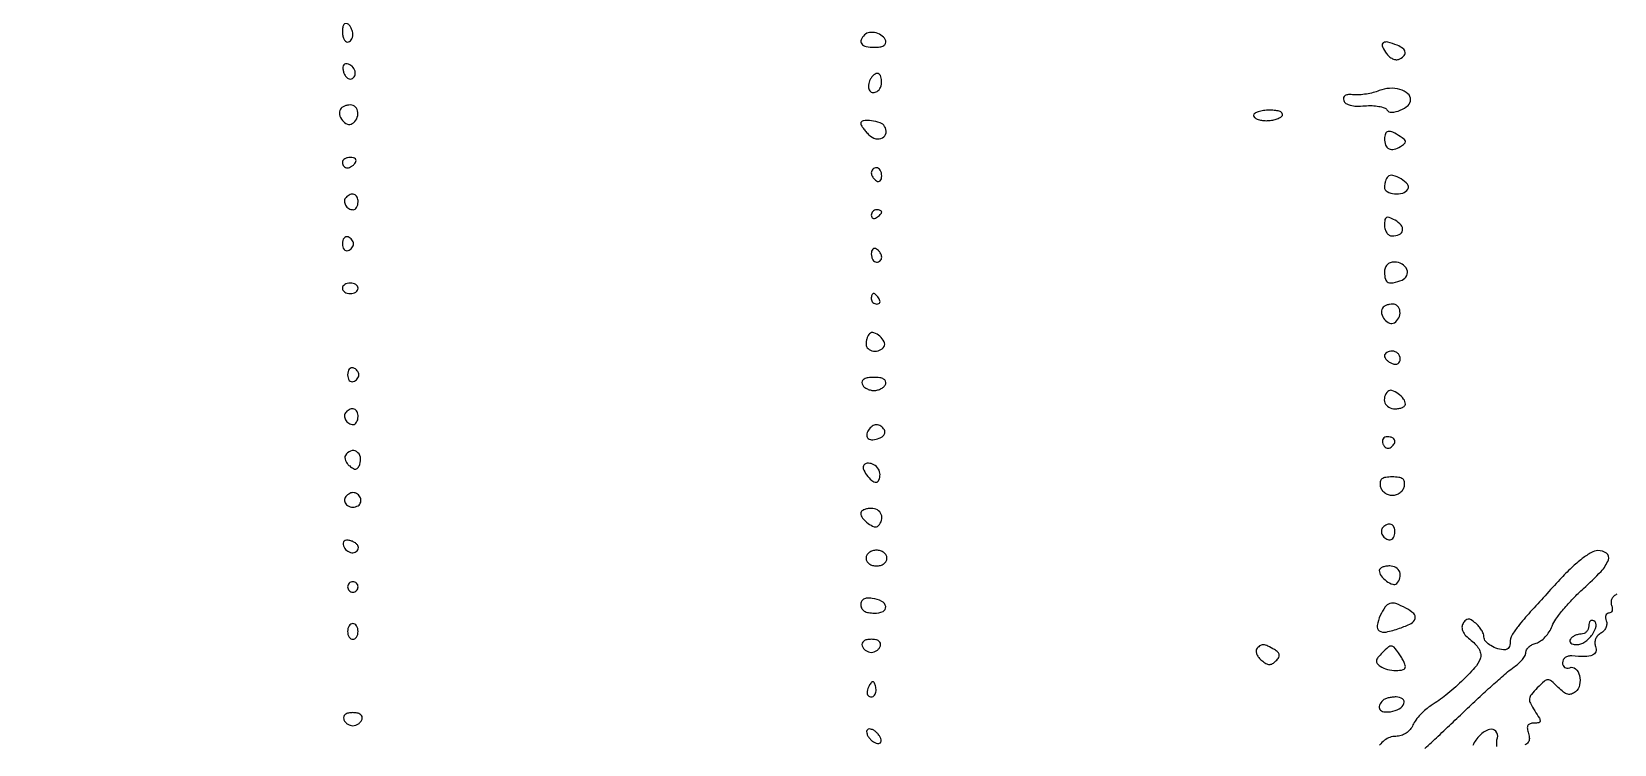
# Model space of a CAD drawing. Extents: x 0 to 4160, y 0 to 3120.
# Drawn here: x 3125.7 to 3427.9, y 1233 to 1369 of the extents above; entities that cross this region are included whole.
import ezdxf

# ---------------------------------------------------------------- set-up
doc = ezdxf.new("R2010")
doc.units = 0

msp = doc.modelspace()

# ---------------------------------------------------------------- linework, layer by layer
for points in [[(4159.499279, 606.274193, 0.000001), (4159.667734, 974.478125, 0.000057), (4159.806661, 1380.08378, 0.000034), (4159.883999, 1862.25)], [(757.647081, 3119.740147, 0.000002), (520.492565, 3119.487217, 0.4139)], [(1964.75, 0.149832, 0.000016), (2717.930904, 0.232101, 0.000028), (3351.473438, 0.357111)], [(3391.686287, 1232.150469, 0.001812), (3394.250082, 1234.522766, 0.001818), (3397.112972, 1237.210666, 0.001958), (3399.886072, 1239.853958, -0.004641), (3402.583238, 1242.397393, -0.005258), (3405.218096, 1244.785312, -0.004811), (3407.496683, 1246.768258, -0.028787), (3408.75, 1247.718968, 0.03562), (3409.611003, 1248.390797, 0.039135), (3410.339063, 1249.158729, 0.042608), (3410.84571, 1249.906723, 0.128244), (3411, 1250.498379, -0.138177), (3411.147551, 1251.022105, -0.072379), (3411.583963, 1251.546867, -0.063131), (3412.227724, 1251.993418, -0.056206), (3412.98796, 1252.2866, 0.093081), (3413.824401, 1252.681817, 0.048106), (3414.694697, 1253.450022, 0.045534), (3415.465062, 1254.441642, 0.051584), (3416.006526, 1255.517163, -0.065444), (3416.726358, 1256.853731, -0.017932), (3418.197687, 1258.747224, -0.017806), (3420.036016, 1260.792934, -0.017707), (3422.018566, 1262.706601, 0.019889), (3425.369314, 1265.969289, 0.099621), (3426.754717, 1268.177312, 0.335693), (3426.391166, 1269.413715, 0.169231), (3424.75, 1269.924603, 0.12313), (3423.509665, 1269.569921, 0.031608), (3421.759827, 1268.406534, 0.027558), (3419.720837, 1266.671457, 0.01674), (3417.5, 1264.413781, 0.001778), (3411.852563, 1258.230548, 0.016324), (3409.4989, 1255.458421, 0.038454), (3408.342205, 1253.747289, 0.130115), (3408, 1252.454545, -0.061251), (3407.931608, 1251.898343, -0.079768), (3407.730275, 1251.427273, -0.097561), (3407.431987, 1251.111925, -0.155917), (3407.081787, 1251, -0.069536), (3405.642736, 1251.201103, -0.067374), (3404.297114, 1251.789541, -0.077367), (3403.327387, 1252.60834, -0.18072), (3403, 1253.484544, 0.095356), (3402.888292, 1254.06496, 0.042118), (3402.536987, 1254.766149, 0.039661), (3402.026883, 1255.468827, 0.042742), (3401.423785, 1256.063253, 0.029193), (3400.555479, 1256.702157, 0.150289), (3399.987801, 1256.863946, 0.196186), (3399.513933, 1256.659027, 0.055461), (3399.008179, 1256.013234, 0.135216), (3398.799018, 1255.298709, 0.115364), (3398.966016, 1254.529342, 0.080327), (3399.540815, 1253.695912, 0.035066), (3400.538892, 1252.790747, -0.04074), (3401.506239, 1251.893266, -0.069706), (3402.128933, 1250.987406, -0.088133), (3402.387871, 1250.110817, -0.120027), (3402.283455, 1249.296288, -0.091895), (3401.217069, 1247.555731, -0.018938), (3398.699611, 1244.963829, -0.020743), (3395.7439, 1242.368244, -0.031091), (3392.943512, 1240.381783, 0.037591), (3391.89555, 1239.617762, 0.028133), (3390.860836, 1238.631635, 0.028728), (3389.987739, 1237.586058, 0.056195), (3389.443512, 1236.648703, -0.071958), (3388.893967, 1235.767135, -0.071876), (3388.116929, 1235.077058, -0.071797), (3387.175499, 1234.634611, -0.071542), (3386.146217, 1234.475731, 0.08241), (3385.017061, 1234.276366, 0.078524), (3383.991846, 1233.721687, 0.067541), (3383.068554, 1232.794436, 0.041463)], [(3428.396246, 1261.598559, 0.087147), (3427.810814, 1261.247425, 0.100703), (3427.41463, 1260.732655, 0.104681), (3427.260604, 1260.120804, 0.101451), (3427.364861, 1259.491571, -0.06333), (3427.504485, 1258.920808, -0.110146), (3427.453138, 1258.438149, -0.151446), (3427.223718, 1258.120836, -0.162454), (3426.861626, 1258, 0.160148), (3426.498884, 1257.880757, 0.151726), (3426.268084, 1257.567144, 0.111256), (3426.2146, 1257.090269, 0.064212), (3426.351478, 1256.526447, -0.110173), (3426.444897, 1255.895298, -0.085882), (3426.277024, 1255.220595, -0.080818), (3425.877541, 1254.606156, -0.08088), (3425.303975, 1254.150237, 0.079565), (3424.697534, 1253.670768, 0.092661), (3424.308849, 1253.048329, 0.095436), (3424.178212, 1252.342915, 0.090049), (3424.314124, 1251.62379, -0.170101), (3424.343125, 1250.638704, -0.225913), (3423.73926, 1249.992978, -0.094368), (3422.2962, 1249.720921, -0.020445), (3419.75, 1249.829767, 0.082499), (3419.081675, 1249.775501, 0.099578), (3418.514062, 1249.505398, 0.110356), (3418.135568, 1249.063552, 0.122736), (3418, 1248.519595, 0.097417), (3418.103349, 1247.994187, 0.147217), (3418.394733, 1247.634429, 0.146391), (3418.837656, 1247.494028, 0.095958), (3419.368578, 1247.587942, -0.286961), (3420.497548, 1247.367895, -0.147701), (3421.248954, 1246.073947, -0.11214), (3421.265873, 1244.290186, -0.167595), (3420.463678, 1242.969855, -0.092488), (3419.721697, 1242.556502, -0.145406), (3418.99778, 1242.531131, -0.101835), (3418.194559, 1242.925815, -0.031436), (3417.178023, 1243.821977, 0.018055), (3415.88579, 1245.024109, 0.185468), (3415.211834, 1245.267389, 0.176933), (3414.531922, 1245.003214, 0.016143), (3413.185151, 1243.740707, 0.025347), (3412.046218, 1242.480049, 0.143848), (3411.699118, 1241.655163, 0.147237), (3411.857526, 1240.783731, 0.02697), (3412.68905, 1239.351818, -0.009619), (3413.586675, 1237.92263, -0.151551), (3413.722232, 1237.37049, -0.347988), (3413.460903, 1237.078373, -0.042829), (3412.547622, 1237, 0.074992), (3411.80222, 1236.887569, 0.196928), (3411.392402, 1236.55051, 0.157167), (3411.283689, 1235.959286, 0.044378), (3411.489427, 1235.033312, -0.067534), (3411.662968, 1234.037088, -0.170439), (3411.448452, 1233.343686, -0.135591), (3410.800409, 1232.836992, -0.037055)], [(3405.482716, 1232.556262, -0.044065), (3405.440862, 1233.433885, -0.065359), (3405.571658, 1234.191529, 0.268314), (3405.285462, 1235.454768, 0.288242), (3404.073643, 1235.780319, 0.118989), (3402.192663, 1234.663809, 0.101736), (3400.897092, 1232.751558, -0.040013)]]:
    msp.add_lwpolyline(points, format="xyb")
for points in [[(3185, 1369.059017, 0.0466), (3185.073608, 1368.270941, 0.066561), (3185.29375, 1367.604836, 0.086673), (3185.618015, 1367.155423, 0.195654), (3186, 1367, 0.142666), (3186.38134, 1367.111069, 0.09965), (3186.70625, 1367.423289, 0.08433), (3186.925146, 1367.890182, 0.067639), (3187, 1368.440983, 0.061875), (3186.925833, 1369.038022, 0.051278), (3186.70625, 1369.640225, 0.053305), (3186.382836, 1370.157656, 0.08825), (3186, 1370.5, 0.202618), (3185.621877, 1370.558599, 0.181468), (3185.29375, 1370.33165, 0.104212), (3185.071541, 1369.804599, 0.047867)], [(3284.701236, 1368.367903, 0.097252), (3284.063501, 1367.418517, 0.273852), (3284.168527, 1366.656637, 0.179207), (3285.00442, 1366.15038, 0.047514), (3286.583333, 1366, 0.036689), (3287.64771, 1366.078206, 0.094403), (3288.373133, 1366.33069, 0.163078), (3288.729924, 1366.733977, 0.182591), (3288.750467, 1367.25, 0.150724), (3288.102725, 1368.156149, 0.095696), (3286.931134, 1368.736875, 0.098008), (3285.652882, 1368.831607, 0.167537)], [(3384.16976, 1365.099779, 0.058842), (3384.722009, 1364.410957, 0.067737), (3385.396141, 1363.906741, 0.078451), (3386.084104, 1363.655352, 0.140964), (3386.678234, 1363.706768, 0.089514), (3387.652637, 1364.297445, 0.240423), (3387.941336, 1365.030033, 0.208933), (3387.525692, 1365.775838, 0.071122), (3386.418213, 1366.393011, 0.024112), (3384.627575, 1366.982819, 0.200612), (3383.797736, 1366.87771, 0.363173), (3383.586505, 1366.302818, 0.05346)], [(3185.154497, 1361.562347, 0.055333), (3185.36095, 1360.928335, 0.067404), (3185.692258, 1360.399846, 0.080237), (3186.091906, 1360.052077, 0.153371), (3186.5, 1359.947179, 0.222662), (3187.239714, 1360.342635, 0.193087), (3187.467772, 1361.199269, 0.144703), (3187.04532, 1362.174717, 0.139121), (3186.154497, 1362.781834, 0.095591), (3185.619166, 1362.852447, 0.209098), (3185.258082, 1362.66825, 0.165894), (3185.095579, 1362.233934, 0.058438)], [(3285.67589, 1359.597766, 0.082586), (3285.454265, 1358.513423, 0.168008), (3285.704954, 1357.691662, 0.233756), (3286.327306, 1357.365657, 0.145217), (3287.13948, 1357.586203, 0.166742), (3287.766543, 1358.350977, 0.091719), (3287.977688, 1359.556368, 0.10994), (3287.733635, 1360.605693, 0.288442), (3287.106989, 1361, 0.13183), (3286.725702, 1360.897692, 0.062811), (3286.318236, 1360.588094, 0.055794), (3285.948007, 1360.134097, 0.051604)], [(3383, 1357.735535, -0.034046), (3381.870453, 1357.358576, -0.022966), (3380.540513, 1357.077729, -0.023179), (3379.222963, 1356.924415, -0.041932), (3378.137916, 1356.939955, 0.035148), (3377.111905, 1356.968557, 0.119363), (3376.473242, 1356.784909, 0.210593), (3376.190258, 1356.403302, 0.137025), (3376.217777, 1355.84667, 0.171019), (3376.640934, 1355.302012, 0.0809), (3377.467447, 1354.942709, 0.056609), (3378.669445, 1354.778797, 0.0271), (3380.228869, 1354.828334, -0.02916), (3381.643792, 1354.867451, -0.036964), (3382.943948, 1354.731011, -0.040338), (3383.971679, 1354.458619, -0.171015), (3384.459696, 1354.065212, 0.280148), (3385.389721, 1353.591702, 0.082052), (3387.015114, 1353.987907, 0.077245), (3388.502245, 1354.914093, 0.21827), (3389, 1356, 0.223944), (3388.459494, 1357.146267, 0.102352), (3386.961524, 1357.936753, 0.082838), (3384.952732, 1358.171379, 0.085493)], [(3184.625, 1354.202254, 0.196264), (3184.453917, 1353.180953, 0.116315), (3185.002701, 1352.054151, 0.126473), (3185.957912, 1351.351261, 0.238458), (3186.888197, 1351.430902, 0.13979), (3187.731646, 1352.355668, 0.139299), (3187.96198, 1353.587525, 0.168863), (3187.504142, 1354.595001, 0.205232), (3186.559017, 1355, 0.050179), (3185.971245, 1354.940864, 0.047705), (3185.396494, 1354.765662, 0.051353), (3184.917963, 1354.508057, 0.105582)], [(3359, 1353, 0.222681), (3359.179376, 1352.617207, 0.076538), (3359.717039, 1352.29375, 0.058208), (3360.50628, 1352.07317, 0.039081), (3361.440983, 1352, 0.037634), (3362.42066, 1352.073842, 0.041396), (3363.346475, 1352.29375, 0.045439), (3364.093337, 1352.615492, 0.130646), (3364.5, 1353, 0.297719), (3364.490145, 1353.391769, 0.145541), (3364.083987, 1353.718784, 0.069343), (3363.243706, 1353.933656, 0.027979), (3362.059017, 1354, 0.031003), (3360.887118, 1353.927265, 0.048032), (3359.898586, 1353.70625, 0.061379), (3359.212425, 1353.384428, 0.257909)], [(3284, 1351.428571, 0.138883), (3284.088006, 1351.117847, 0.020045), (3284.459509, 1350.565491, 0.02145), (3284.965302, 1349.933665, 0.016863), (3285.564286, 1349.292857, 0.134551), (3286.856724, 1348.556451, 0.188952), (3288.160603, 1348.717765, 0.236913), (3288.815048, 1349.656223, 0.176107), (3288.553851, 1350.912868, 0.174566), (3287.684328, 1351.603981, 0.05334), (3286.019324, 1351.975163, 0.059042), (3284.476048, 1351.967165, 0.378593)], [(3384, 1348.559017, 0.093019), (3384.226433, 1347.352416, 0.188244), (3384.870322, 1346.651676, 0.177104), (3385.851976, 1346.548274, 0.08166), (3387.047746, 1347.065983, 0.029212), (3387.810566, 1347.622109, 0.230801), (3387.987339, 1348.008799, 0.218419), (3387.79576, 1348.400424, 0.026218), (3387, 1348.984687, 0.03176), (3385.608995, 1349.776334, 0.149819), (3384.7123, 1349.917803, 0.26576), (3384.188397, 1349.510812, 0.098018)], [(3185, 1344, 0.092995), (3185.071618, 1343.618268, 0.096318), (3185.276414, 1343.29375, 0.099231), (3185.581949, 1343.076556, 0.105429), (3185.940983, 1343, 0.089642), (3186.346558, 1343.073302, 0.053229), (3186.7871, 1343.29375, 0.051032), (3187.193797, 1343.617485, 0.06081), (3187.5, 1344, 0.139169), (3187.607943, 1344.379648, 0.191142), (3187.478525, 1344.70625, 0.138808), (3187.110654, 1344.926733, 0.066118), (3186.559017, 1345, 0.062283), (3185.962904, 1344.925455, 0.080552), (3185.457961, 1344.70625, 0.097988), (3185.120018, 1344.381379, 0.153634)], [(3286, 1342.059017, 0.089642), (3286.073302, 1341.653442, 0.053229), (3286.29375, 1341.2129, 0.051032), (3286.617485, 1340.806203, 0.06081), (3287, 1340.5, 0.139169), (3287.379648, 1340.392057, 0.191142), (3287.70625, 1340.521475, 0.138808), (3287.926733, 1340.889346, 0.066118), (3288, 1341.440983, 0.062283), (3287.925455, 1342.037096, 0.080552), (3287.70625, 1342.542039, 0.097988), (3287.381379, 1342.879982, 0.153634), (3287, 1343, 0.092995), (3286.618268, 1342.928382, 0.096318), (3286.29375, 1342.723586, 0.099231), (3286.076556, 1342.418051, 0.105429)], [(3384.631483, 1341.29815, 0.081132), (3384.389115, 1340.961147, 0.03767), (3384.185498, 1340.460498, 0.036035), (3384.046572, 1339.890153, 0.041747), (3384, 1339.333333, 0.27138), (3384.512928, 1338.457896, 0.106703), (3385.90031, 1338.031454, 0.093955), (3387.479571, 1338.192707, 0.184064), (3388.468991, 1338.949827, 0.329241), (3388.394624, 1339.848645, 0.075887), (3387.159064, 1340.890687, 0.070989), (3385.611265, 1341.55865, 0.268987)], [(3185.693853, 1337.36052, 0.191124), (3185.401415, 1336.683432, 0.139481), (3185.603969, 1335.880661, 0.123736), (3186.230079, 1335.235684, 0.139398), (3187.059017, 1335, 0.156819), (3187.417907, 1335.1154, 0.097386), (3187.723586, 1335.440625, 0.079459), (3187.929934, 1335.926402, 0.06085), (3188, 1336.5, 0.103624), (3187.806289, 1337.424643, 0.202875), (3187.269246, 1337.932483, 0.1934), (3186.508765, 1337.913511, 0.094876)], [(3286, 1333.940983, 0.108972), (3286.078288, 1333.586039, 0.182303), (3286.29375, 1333.3746, 0.161196), (3286.6179, 1333.343488, 0.082592), (3287, 1333.5, 0.029505), (3287.382774, 1333.768994, 0.035638), (3287.70625, 1334.066025, 0.038439), (3287.934461, 1334.34829, 0.151918), (3288, 1334.559017, 0.210953), (3287.92554, 1334.727648, 0.081139), (3287.70625, 1334.870461, 0.061769), (3287.382849, 1334.967655, 0.042167), (3287, 1335, 0.105053), (3286.618444, 1334.918938, 0.099167), (3286.29375, 1334.688914, 0.09642), (3286.076123, 1334.345238, 0.093332)], [(3384, 1332.035184, 0.069077), (3384.10798, 1331.257322, 0.085263), (3384.423289, 1330.597835, 0.099956), (3384.891481, 1330.156881, 0.139952), (3385.440983, 1330, 0.101357), (3386.813299, 1330.281074, 0.24805), (3387.442429, 1331.058324, 0.230637), (3387.174921, 1332.067294, 0.09198), (3386.028008, 1332.98501, 0.024031), (3384.90352, 1333.518999, 0.211393), (3384.365794, 1333.507512, 0.254463), (3384.073245, 1333.109987, 0.034034)], [(3185, 1328.5, 0.064908), (3185.079656, 1327.888977, 0.107546), (3185.315781, 1327.428177, 0.143818), (3185.666526, 1327.189601, 0.159683), (3186.075, 1327.191667, 0.073624), (3186.485911, 1327.399741, 0.066918), (3186.834219, 1327.723802, 0.070382), (3187.069583, 1328.110048, 0.102038), (3187.15, 1328.5, 0.102038), (3187.069583, 1328.889952, 0.070382), (3186.834219, 1329.276198, 0.066918), (3186.485911, 1329.600259, 0.073624), (3186.075, 1329.808333, 0.159683), (3185.666526, 1329.810399, 0.143818), (3185.315781, 1329.571823, 0.107546), (3185.079656, 1329.111023, 0.064908)], [(3286, 1326.559017, 0.062283), (3286.074545, 1325.962904, 0.080552), (3286.29375, 1325.457961, 0.097988), (3286.618621, 1325.120018, 0.153634), (3287, 1325, 0.092995), (3287.381732, 1325.071618, 0.096318), (3287.70625, 1325.276414, 0.099231), (3287.923444, 1325.581949, 0.105429), (3288, 1325.940983, 0.089642), (3287.926698, 1326.346558, 0.053229), (3287.70625, 1326.7871, 0.051032), (3287.382515, 1327.193797, 0.06081), (3287, 1327.5, 0.139169), (3286.620352, 1327.607943, 0.191142), (3286.29375, 1327.478525, 0.138808), (3286.073267, 1327.110654, 0.066118)], [(3384, 1323, 0.069163), (3384.173845, 1321.749241, 0.227534), (3384.710998, 1321.141307, 0.160468), (3385.681302, 1321.062092, 0.032422), (3387.35507, 1321.582759, 0.191738), (3388.256175, 1322.414322, 0.215997), (3388.280974, 1323.585174, 0.164856), (3387.356305, 1324.616234, 0.128951), (3385.893011, 1325, 0.081193), (3385.084583, 1324.867851, 0.122815), (3384.486626, 1324.485871, 0.118272), (3384.123622, 1323.85549, 0.071879)], [(3185, 1320, 0.148195), (3185.115568, 1319.618646, 0.098894), (3185.440625, 1319.29375, 0.082425), (3185.926543, 1319.074694, 0.064853), (3186.5, 1319, 0.064853), (3187.073457, 1319.074694, 0.082425), (3187.559375, 1319.29375, 0.098894), (3187.884432, 1319.618646, 0.148195), (3188, 1320, 0.148195), (3187.884432, 1320.381354, 0.098894), (3187.559375, 1320.70625, 0.082425), (3187.073457, 1320.925306, 0.064853), (3186.5, 1321, 0.064853), (3185.926543, 1320.925306, 0.082425), (3185.440625, 1320.70625, 0.098894), (3185.115568, 1320.381354, 0.148195)], [(3286, 1318, 0.105053), (3286.081062, 1317.618444, 0.099167), (3286.311086, 1317.29375, 0.09642), (3286.654762, 1317.076123, 0.093332), (3287.059017, 1317, 0.108972), (3287.413961, 1317.078288, 0.182303), (3287.6254, 1317.29375, 0.161196), (3287.656512, 1317.6179, 0.082592), (3287.5, 1318, 0.029505), (3287.231006, 1318.382774, 0.035638), (3286.933975, 1318.70625, 0.038439), (3286.65171, 1318.934461, 0.151918), (3286.440983, 1319, 0.210953), (3286.272352, 1318.92554, 0.081139), (3286.129539, 1318.70625, 0.061769), (3286.032345, 1318.382849, 0.042167)], [(3383.625, 1316.202254, 0.196264), (3383.453917, 1315.180953, 0.116315), (3384.002701, 1314.054151, 0.126473), (3384.957912, 1313.351261, 0.238458), (3385.888197, 1313.430902, 0.13979), (3386.731646, 1314.355668, 0.139299), (3386.96198, 1315.587525, 0.168863), (3386.504142, 1316.595001, 0.205232), (3385.559017, 1317, 0.050179), (3384.971245, 1316.940864, 0.047705), (3384.396494, 1316.765662, 0.051353), (3383.917963, 1316.508057, 0.105582)], [(3285.657991, 1311.324657, 0.078717), (3285.405531, 1310.977153, 0.038029), (3285.193285, 1310.468285, 0.036499), (3285.048512, 1309.892106, 0.043328), (3285, 1309.333333, 0.219347), (3285.393371, 1308.479791, 0.145412), (3286.395446, 1308.034348, 0.126874), (3287.58632, 1308.181462, 0.16187), (3288.429973, 1308.886693, 0.262915), (3288.465807, 1309.796164, 0.093927), (3287.638311, 1310.857731, 0.097507), (3286.50178, 1311.519034, 0.287006)], [(3384, 1307.106989, 0.13875), (3384.108626, 1306.723081, 0.061199), (3384.440625, 1306.307216, 0.053891), (3384.926204, 1305.924763, 0.048303), (3385.5, 1305.638374, 0.075244), (3386.114961, 1305.503306, 0.151899), (3386.592642, 1305.617923, 0.166113), (3386.893789, 1305.972145, 0.094119), (3387, 1306.531385, 0.10122), (3386.885371, 1307.091819, 0.098432), (3386.559375, 1307.568594, 0.097416), (3386.072505, 1307.887999, 0.096899), (3385.5, 1308, 0.057609), (3384.926285, 1307.933678, 0.076852), (3384.440625, 1307.737678, 0.095748), (3384.115158, 1307.447641, 0.164455)], [(3186, 1303.5, 0.064908), (3186.079656, 1302.888977, 0.107546), (3186.315781, 1302.428177, 0.143818), (3186.666526, 1302.189601, 0.159683), (3187.075, 1302.191667, 0.073624), (3187.485911, 1302.399741, 0.066918), (3187.834219, 1302.723802, 0.070382), (3188.069583, 1303.110048, 0.102038), (3188.15, 1303.5, 0.102038), (3188.069583, 1303.889952, 0.070382), (3187.834219, 1304.276198, 0.066918), (3187.485911, 1304.600259, 0.073624), (3187.075, 1304.808333, 0.159683), (3186.666526, 1304.810399, 0.143818), (3186.315781, 1304.571823, 0.107546), (3186.079656, 1304.111023, 0.064908)], [(3284.25, 1301.75, 0.116646), (3284.54572, 1301.271964, 0.069477), (3285.082812, 1300.867188, 0.063483), (3285.767965, 1300.593288, 0.063462), (3286.5, 1300.5, 0.063462), (3287.232035, 1300.593288, 0.063483), (3287.917188, 1300.867188, 0.069477), (3288.45428, 1301.271964, 0.116646), (3288.75, 1301.75, 0.186684), (3288.725407, 1302.268796, 0.16323), (3288.357292, 1302.671875, 0.092267), (3287.60771, 1302.922849, 0.034783), (3286.5, 1303, 0.034783), (3285.39229, 1302.922849, 0.092267), (3284.642708, 1302.671875, 0.16323), (3284.274593, 1302.268796, 0.186684)], [(3384.657991, 1300.324657, 0.12782), (3384.035355, 1299.264755, 0.16665), (3384.094982, 1298.148938, 0.168409), (3384.824641, 1297.312527, 0.130679), (3386, 1297, 0.041949), (3386.765708, 1297.064355, 0.061523), (3387.4125, 1297.257782, 0.080835), (3387.851202, 1297.541957, 0.211751), (3388, 1297.877555, 0.16832), (3387.656498, 1298.869033, 0.06804), (3386.612882, 1299.876749, 0.073819), (3385.428677, 1300.500284, 0.288281)], [(3185.693853, 1296.36052, 0.191124), (3185.401415, 1295.683432, 0.139481), (3185.603969, 1294.880661, 0.123736), (3186.230079, 1294.235684, 0.139398), (3187.059017, 1294, 0.156819), (3187.417907, 1294.1154, 0.097386), (3187.723586, 1294.440625, 0.079459), (3187.929934, 1294.926402, 0.06085), (3188, 1295.5, 0.103624), (3187.806289, 1296.424643, 0.202875), (3187.269246, 1296.932483, 0.1934), (3186.508765, 1296.913511, 0.094876)], [(3285.458881, 1292.933469, 0.113371), (3285.136385, 1291.985128, 0.261672), (3285.426445, 1291.317483, 0.188422), (3286.275512, 1291.076451, 0.067736), (3287.520254, 1291.369399, 0.067341), (3288.088046, 1291.680239, 0.097937), (3288.472022, 1292.100609, 0.123144), (3288.614372, 1292.560991, 0.153283), (3288.504365, 1292.992937, 0.104938), (3287.817295, 1293.71195, 0.155876), (3286.98905, 1293.958873, 0.152164), (3286.156314, 1293.681493, 0.098738)], [(3383.700126, 1290.339077, 0.072964), (3383.961981, 1289.873216, 0.102671), (3384.32289, 1289.563991, 0.124062), (3384.723896, 1289.458628, 0.141852), (3385.104785, 1289.564761, 0.098175), (3385.81505, 1290.225509, 0.219309), (3385.954067, 1290.933098, 0.231435), (3385.508089, 1291.470552, 0.106219), (3384.595341, 1291.666667, 0.102337), (3384.099194, 1291.564043, 0.143367), (3383.752949, 1291.276687, 0.141836), (3383.614075, 1290.845357, 0.09935)], [(3185.570027, 1288.113307, 0.155212), (3185.463653, 1287.688945, 0.0812), (3185.586084, 1287.152548, 0.067881), (3185.91012, 1286.589224, 0.055185), (3186.394227, 1286.087783, 0.039883), (3187.096864, 1285.593554, 0.172334), (3187.590199, 1285.497672, 0.206909), (3187.977649, 1285.739191, 0.0598), (3188.314316, 1286.376711, 0.142646), (3188.432639, 1287.798547, 0.204338), (3187.723983, 1288.826692, 0.234716), (3186.582439, 1288.944811, 0.166319)], [(3284.606442, 1286.273108, 0.301314), (3284.464404, 1285.572682, 0.059395), (3285.115586, 1284.391676, 0.056975), (3286.076993, 1283.331073, 0.182122), (3286.955778, 1283, 0.194925), (3287.227315, 1283.11004, 0.086921), (3287.457843, 1283.427984, 0.066794), (3287.61433, 1283.89933, 0.046824), (3287.666667, 1284.456967, 0.145656), (3287.356813, 1285.498051, 0.114658), (3286.503155, 1286.315806, 0.12914), (3285.457934, 1286.614941, 0.204606)], [(3383.190371, 1282.25, 0.102252), (3383.468276, 1281.581629, 0.081315), (3384.007845, 1281.014062, 0.078398), (3384.721001, 1280.6319, 0.084062), (3385.5, 1280.5, 0.084062), (3386.278999, 1280.6319, 0.078398), (3386.992155, 1281.014062, 0.081315), (3387.531724, 1281.581629, 0.102252), (3387.809629, 1282.25, 0.089609), (3387.819163, 1283.078049, 0.191065), (3387.492852, 1283.616531, 0.129356), (3386.769218, 1283.914936, 0.033473), (3385.5, 1284, 0.033473), (3384.230782, 1283.914936, 0.129356), (3383.507148, 1283.616531, 0.191065), (3383.180837, 1283.078049, 0.089609)], [(3185.542705, 1280.069098, 0.221146), (3185.444975, 1279.246757, 0.174599), (3186.002687, 1278.53216, 0.137965), (3187.013092, 1278.232649, 0.142848), (3188.016312, 1278.510081, 0.189436), (3188.503635, 1279.160814, 0.165456), (3188.45272, 1280.014234, 0.147302), (3187.873321, 1280.730681, 0.150691), (3187, 1281, 0.08914), (3186.620145, 1280.931737, 0.053258), (3186.208109, 1280.726548, 0.051122), (3185.828194, 1280.425183, 0.061191)], [(3284, 1277.122445, 0.16832), (3284.343502, 1276.130967, 0.06804), (3285.387118, 1275.123251, 0.073819), (3286.571323, 1274.499716, 0.288281), (3287.342009, 1274.675343, 0.12782), (3287.964645, 1275.735245, 0.16665), (3287.905018, 1276.851062, 0.168409), (3287.175359, 1277.687473, 0.130679), (3286, 1278, 0.041949), (3285.234292, 1277.935645, 0.061523), (3284.5875, 1277.742218, 0.080835), (3284.148798, 1277.458043, 0.211751)], [(3383.693853, 1274.36052, 0.191124), (3383.401415, 1273.683432, 0.139481), (3383.603969, 1272.880661, 0.123736), (3384.230079, 1272.235684, 0.139398), (3385.059017, 1272, 0.156819), (3385.417907, 1272.1154, 0.097386), (3385.723586, 1272.440625, 0.079459), (3385.929934, 1272.926402, 0.06085), (3386, 1273.5, 0.103624), (3385.806289, 1274.424643, 0.202875), (3385.269246, 1274.932483, 0.1934), (3384.508765, 1274.913511, 0.094876)], [(3185.218166, 1270.845503, 0.139121), (3185.825283, 1269.95468, 0.144703), (3186.800731, 1269.532228, 0.193087), (3187.657365, 1269.760286, 0.222662), (3188.052821, 1270.5, 0.153371), (3187.947923, 1270.908094, 0.080237), (3187.600154, 1271.307742, 0.067404), (3187.071665, 1271.63905, 0.055333), (3186.437653, 1271.845503, 0.058438), (3185.766066, 1271.904421, 0.165894), (3185.33175, 1271.741918, 0.209098), (3185.147553, 1271.380834, 0.095591)], [(3285, 1268.5, 0.130775), (3285.153209, 1267.924246, 0.10214), (3285.583333, 1267.4375, 0.08892), (3286.230589, 1267.111864, 0.072314), (3287, 1267, 0.072314), (3287.769411, 1267.111864, 0.08892), (3288.416667, 1267.4375, 0.10214), (3288.846791, 1267.924246, 0.130775), (3289, 1268.5, 0.130775), (3288.846791, 1269.075754, 0.10214), (3288.416667, 1269.5625, 0.08892), (3287.769411, 1269.888136, 0.072314), (3287, 1270, 0.072314), (3286.230589, 1269.888136, 0.08892), (3285.583333, 1269.5625, 0.10214), (3285.153209, 1269.075754, 0.130775)], [(3383, 1266.122445, 0.16832), (3383.343502, 1265.130967, 0.06804), (3384.387118, 1264.123251, 0.073819), (3385.571323, 1263.499716, 0.288281), (3386.342009, 1263.675343, 0.12782), (3386.964645, 1264.735245, 0.16665), (3386.905018, 1265.851062, 0.168409), (3386.175359, 1266.687473, 0.130679), (3385, 1267, 0.041949), (3384.234292, 1266.935645, 0.061523), (3383.5875, 1266.742218, 0.080835), (3383.148798, 1266.458043, 0.211751)], [(3186, 1263, 0.099038), (3186.076342, 1262.618362, 0.097945), (3186.29375, 1262.29375, 0.097945), (3186.618362, 1262.076342, 0.099038), (3187, 1262, 0.099038), (3187.381638, 1262.076342, 0.097945), (3187.70625, 1262.29375, 0.097945), (3187.923658, 1262.618362, 0.099038), (3188, 1263, 0.099038), (3187.923658, 1263.381638, 0.097945), (3187.70625, 1263.70625, 0.097945), (3187.381638, 1263.923658, 0.099038), (3187, 1264, 0.099038), (3186.618362, 1263.923658, 0.097945), (3186.29375, 1263.70625, 0.097945), (3186.076342, 1263.381638, 0.099038)], [(3284, 1259.569551, 0.129929), (3284.176713, 1258.900993, 0.12769), (3284.661477, 1258.401892, 0.093042), (3285.468571, 1258.097716, 0.043744), (3286.583333, 1258, 0.099758), (3288.245672, 1258.334996, 0.341983), (3288.752832, 1259.233119, 0.246964), (3288.015823, 1260.245613, 0.077969), (3286.171672, 1260.819551, 0.049589), (3285.219837, 1260.864321, 0.118091), (3284.545008, 1260.665008, 0.155126), (3284.144602, 1260.227121, 0.108654)], [(3383.198225, 1257.535711, 0.061153), (3382.59687, 1255.628064, 0.301697), (3383.017013, 1254.642054, 0.200186), (3384.322311, 1254.395327, 0.031785), (3386.885131, 1255.109801, 0.032822), (3389.080264, 1256.040605, 0.204518), (3389.850482, 1256.953825, 0.293397), (3389.58305, 1257.906796, 0.058825), (3388.065741, 1258.964816, 0.034509), (3386.194469, 1259.805883, 0.161121), (3385.028898, 1259.845435, 0.174288), (3384.122891, 1259.183901, 0.041893)], [(3186, 1254.5, 0.064853), (3186.074694, 1253.926543, 0.082425), (3186.29375, 1253.440625, 0.098894), (3186.618646, 1253.115568, 0.148195), (3187, 1253, 0.148195), (3187.381354, 1253.115568, 0.098894), (3187.70625, 1253.440625, 0.082425), (3187.925306, 1253.926543, 0.064853), (3188, 1254.5, 0.064853), (3187.925306, 1255.073457, 0.082425), (3187.70625, 1255.559375, 0.098894), (3187.381354, 1255.884432, 0.148195), (3187, 1256, 0.148195), (3186.618646, 1255.884432, 0.098894), (3186.29375, 1255.559375, 0.082425), (3186.074694, 1255.073457, 0.064853)], [(3423, 1255.559017, -0.091282), (3422.89043, 1254.963845, -0.09578), (3422.576711, 1254.457961, -0.099541), (3422.108793, 1254.119443, -0.107377), (3421.559017, 1254, 0.061875), (3420.961978, 1253.925833, 0.051278), (3420.359775, 1253.70625, 0.053305), (3419.842344, 1253.382836, 0.08825), (3419.5, 1253, 0.171851), (3419.418018, 1252.621305, 0.189484), (3419.597689, 1252.29375, 0.119144), (3420.047933, 1252.072139, 0.055111), (3420.700436, 1252, 0.154303), (3422.252059, 1252.490519, 0.082695), (3423.698099, 1253.913603, 0.102944), (3424.409832, 1255.493697, 0.319025), (3423.979521, 1256.512657, 0.1432), (3423.607782, 1256.615181, 0.191452), (3423.287734, 1256.482243, 0.136133), (3423.07159, 1256.111804, 0.064485)], [(3284.25, 1251.75, 0.087886), (3284.509184, 1251.272249, 0.06965), (3284.935937, 1250.867188, 0.06941), (3285.459169, 1250.593688, 0.085974), (3286, 1250.5, 0.085974), (3286.540831, 1250.593688, 0.06941), (3287.064063, 1250.867188, 0.06965), (3287.490816, 1251.272249, 0.087886), (3287.75, 1251.75, 0.162171), (3287.750104, 1252.249077, 0.158614), (3287.451282, 1252.653846, 0.105759), (3286.848796, 1252.915359, 0.049736), (3286, 1253, 0.049736), (3285.151204, 1252.915359, 0.105759), (3284.548718, 1252.653846, 0.158614), (3284.249896, 1252.249077, 0.162171)], [(3359.570027, 1251.113307, 0.169682), (3359.474249, 1250.679732, 0.077375), (3359.632838, 1250.113746, 0.063388), (3360.008056, 1249.507538, 0.049345), (3360.553392, 1248.955688, 0.041017), (3361.371137, 1248.383254, 0.126293), (3362.015531, 1248.199703, 0.14416), (3362.616607, 1248.359671, 0.059807), (3363.284022, 1248.884022, 0.050389), (3363.807153, 1249.524742, 0.18188), (3363.922331, 1250.029871, 0.174117), (3363.677347, 1250.49996, 0.045488), (3362.991641, 1251.026328, 0.029798), (3361.73114, 1251.721826, 0.105186), (3360.836478, 1251.936044, 0.160903), (3360.149753, 1251.72838, 0.10147)], [(3383.608437, 1250.46558, 0.024486), (3382.750975, 1249.519754, 0.131354), (3382.465931, 1248.892046, 0.21594), (3382.602849, 1248.377983, 0.080193), (3383.176111, 1247.869995, 0.077854), (3384.57609, 1247.262081, 0.060473), (3386.224242, 1247.040787, 0.073564), (3387.557695, 1247.220809, 0.334094), (3388, 1247.80887, 0.095599), (3387.917877, 1248.234459, 0.02154), (3387.612933, 1248.90948, 0.02157), (3387.186718, 1249.670523, 0.019432), (3386.682326, 1250.419768, 0.023838), (3385.832937, 1251.4722, 0.210319), (3385.302225, 1251.715273, 0.184367), (3384.723604, 1251.504232, 0.017757)], [(3285.582949, 1244.134215, 0.052326), (3285.327923, 1243.604943, 0.061761), (3285.20609, 1243.06291, 0.07231), (3285.228156, 1242.59012, 0.149701), (3285.399864, 1242.266802, 0.208213), (3286.031223, 1242.018401, 0.228122), (3286.610436, 1242.323111, 0.143258), (3286.913564, 1243.144952, 0.097944), (3286.787251, 1244.138246, 0.033951), (3286.536207, 1244.749629, 0.286646), (3286.294341, 1244.899578, 0.233206), (3286.012891, 1244.759582, 0.024362)], [(3383.666667, 1241.333333, 0.096545), (3383.037849, 1240.400054, 0.258143), (3383.118975, 1239.62911, 0.209388), (3383.866033, 1239.173254, 0.070409), (3385.171672, 1239.180449, 0.087522), (3386.825577, 1239.729812, 0.179445), (3387.713919, 1240.741863, 0.341115), (3387.451461, 1241.614391, 0.156542), (3386.25, 1242, 0.031371), (3385.467349, 1241.950847, 0.031789), (3384.700521, 1241.804167, 0.033513), (3384.053431, 1241.590047, 0.100042)], [(3185.25, 1237.75, 0.087886), (3185.509184, 1237.272249, 0.06965), (3185.935937, 1236.867188, 0.06941), (3186.459169, 1236.593688, 0.085974), (3187, 1236.5, 0.085974), (3187.540831, 1236.593688, 0.06941), (3188.064063, 1236.867188, 0.06965), (3188.490816, 1237.272249, 0.087886), (3188.75, 1237.75, 0.162171), (3188.750104, 1238.249077, 0.158614), (3188.451282, 1238.653846, 0.105759), (3187.848796, 1238.915359, 0.049736), (3187, 1239, 0.049736), (3186.151204, 1238.915359, 0.105759), (3185.548718, 1238.653846, 0.158614), (3185.249896, 1238.249077, 0.162171)], [(3285.1875, 1234.9375, 0.068635), (3285.45155, 1234.402945, 0.04742), (3285.882031, 1233.882031, 0.04742), (3286.402945, 1233.45155, 0.068635), (3286.9375, 1233.1875, 0.08306), (3287.420316, 1233.111558, 0.196386), (3287.75, 1233.25, 0.196386), (3287.888442, 1233.579684, 0.08306), (3287.8125, 1234.0625, 0.068635), (3287.54845, 1234.597055, 0.04742), (3287.117969, 1235.117969, 0.04742), (3286.597055, 1235.54845, 0.068635), (3286.0625, 1235.8125, 0.08306), (3285.579684, 1235.888442, 0.196386), (3285.25, 1235.75, 0.196386), (3285.111558, 1235.420316, 0.08306)]]:
    msp.add_lwpolyline(points, format="xyb", close=True)

doc.saveas('drawing.dxf')
